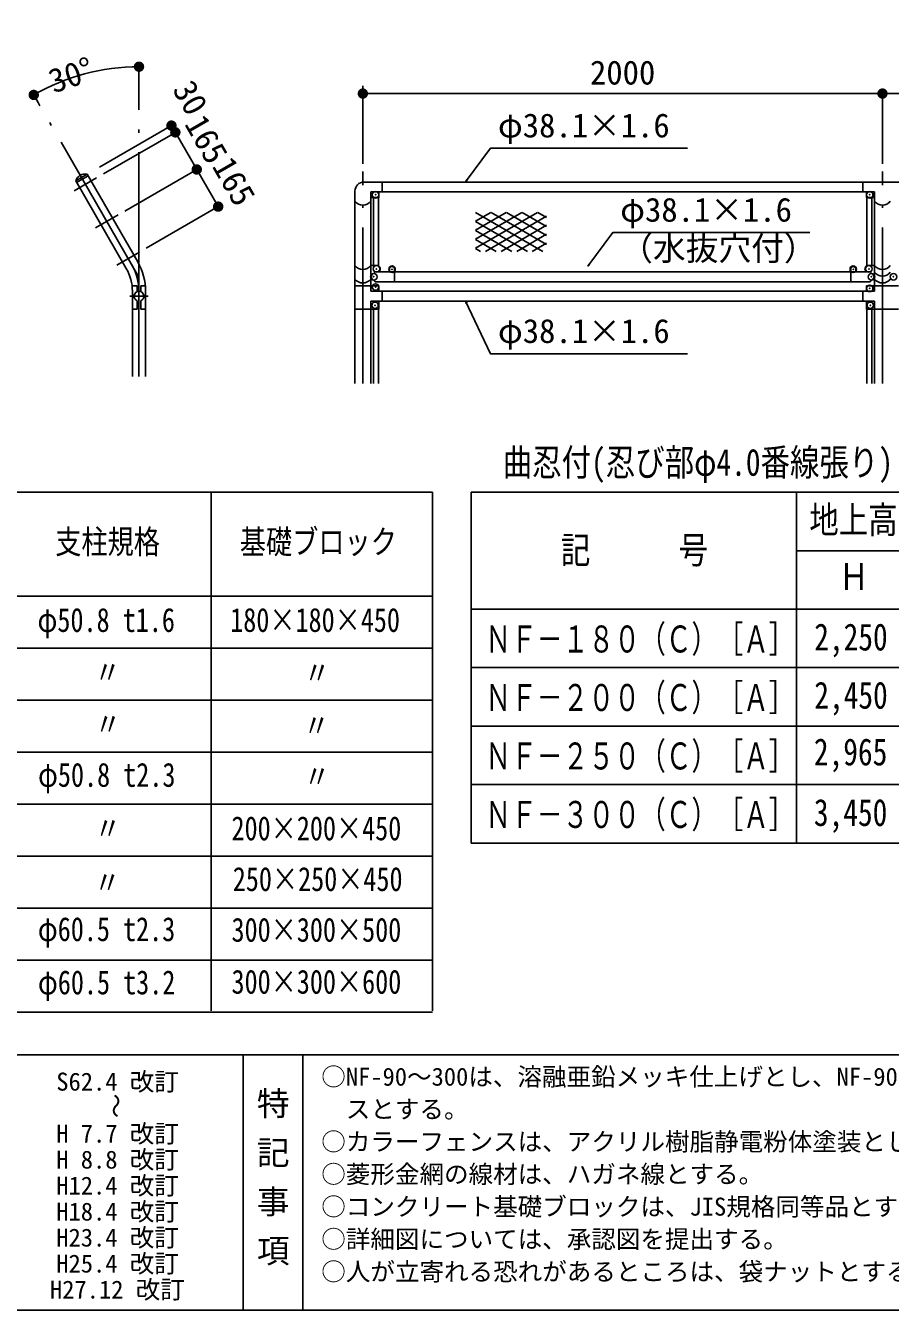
# Model space of a CAD drawing. Units: millimetres at full size, sheet at 1:50. Extents: x 193 to 13884, y 4336 to 13669.
# Drawn here: x 3167 to 6495, y 4336 to 9278 of the extents above; entities that cross this region are included whole.
import ezdxf
from ezdxf.enums import TextEntityAlignment as Align

# ---------------------------------------------------------------- set-up
doc = ezdxf.new("R2010")
doc.units = ezdxf.units.MM
doc.header["$LTSCALE"] = 50
doc.header["$PDMODE"] = 32
doc.header["$PDSIZE"] = 25
doc.linetypes.add('DASHED', pattern=[7.5, 6, -1.5])
doc.linetypes.add('LONG_DASHED_DOTTED', pattern=[15.25, 12, -1.5, 0.25, -1.5])
for name, color, linetype, lineweight in [('001', 7, 'Continuous', 25), ('0_2', 7, 'Continuous', 25), ('_0-0_', 7, 'Continuous', 25), ('SNP', 4, 'Continuous', 25), ('ハッチ', 4, 'Continuous', 25), ('寸法', 3, 'Continuous', 25), ('本体', 7, 'Continuous', 25)]:
    doc.layers.add(name, color=color, linetype=linetype, lineweight=lineweight)
doc.styles.add('@ＭＳ ゴシック', font='')
doc.styles.add('ＭＳ ゴシック', font='')
doc.styles.get('@ＭＳ ゴシック').set_extended_font_data('@MS Gothic')
doc.styles.get('ＭＳ ゴシック').set_extended_font_data('MS Gothic')

# ---------------------------------------------------------------- blocks, each defined once
blk = doc.blocks.new('filled_dot')
at = {"color": 0, "linetype": 'Continuous', "lineweight": -2, "const_width": 1.25}
blk.add_lwpolyline([(-0.625, 0, 1), (0.625, 0, 1)], format="xyb", close=True, dxfattribs=at)

msp = doc.modelspace()

# ---------------------------------------------------------------- hatches: boundary and pattern name
at = {"layer": '寸法'}
for points in [[(4860.34, 8677.33), (4865.01, 8686.31), (4867.56, 8684.43)], [(5330.86, 8352.99), (5335.53, 8361.98), (5338.08, 8360.1)], [(4860.34, 8218.69), (4866.05, 8210.32), (4863.18, 8208.97)]]:
    msp.add_hatch(color=256, dxfattribs=at).paths.add_polyline_path(points)

# ---------------------------------------------------------------- linework, layer by layer
at = {"layer": '001'}
for p, q in [((4469.7, 8676.93), (4539.95, 8676.93)), ((4539.95, 8676.93), (4539.95, 8638.83)), ((4539.95, 8676.93), (6389.95, 8676.93)), ((6389.95, 8676.93), (6539.95, 8676.93)), ((6389.95, 8676.93), (6389.95, 8638.83)), ((4434.7, 8641.93), (4434.7, 8603.33)), ((4434.7, 8355.77), (4434.7, 8603.33)), ((4495.2, 8638.83), (4495.2, 8603.33)), ((4539.95, 8638.83), (4495.2, 8638.83)), ((4526.95, 8617.23), (4495.2, 8617.23)), ((4495.2, 8355.77), (4495.2, 8603.33)), ((4506.2, 8355.77), (4506.2, 8617.23)), ((4525.2, 8355.77), (4525.2, 8617.23)), ((4526.95, 8638.83), (4526.95, 8617.23)), ((4539.95, 8638.83), (6389.95, 8638.83)), ((6389.95, 8638.83), (6434.7, 8638.83)), ((6402.95, 8638.83), (6402.95, 8617.23)), ((6402.95, 8617.23), (6434.7, 8617.23)), ((6404.7, 8355.77), (6404.7, 8617.23)), ((6423.7, 8355.77), (6423.7, 8617.23)), ((6434.7, 8638.83), (6434.7, 8603.33)), ((6434.7, 8355.77), (6434.7, 8603.33)), ((4899.1, 8526.67), (4957.09, 8560.15)), ((4899.1, 8492.03), (5017.09, 8560.15)), ((4899.1, 8457.39), (5077.09, 8560.15)), ((4899.1, 8422.75), (5137.09, 8560.15)), ((4899.1, 8559.78), (5158.28, 8410.15)), ((4958.47, 8560.15), (5172.05, 8436.84)), ((5018.47, 8560.15), (5172.05, 8471.48)), ((5078.47, 8560.15), (5172.05, 8506.12)), ((5138.47, 8560.15), (5172.05, 8540.76)), ((4899.1, 8525.14), (5098.28, 8410.15)), ((4937.29, 8410.15), (5172.05, 8545.69)), ((4997.29, 8410.15), (5172.05, 8511.05)), ((4899.1, 8490.5), (5038.28, 8410.15)), ((4899.1, 8455.86), (4978.28, 8410.15)), ((5057.29, 8410.15), (5172.05, 8476.41)), ((4899.1, 8421.22), (4918.28, 8410.15)), ((5117.29, 8410.15), (5172.05, 8441.76)), ((4434.7, 8303.77), (4434.7, 8355.77)), ((4495.2, 8355.77), (4519.2, 8355.77)), ((4495.2, 8303.77), (4495.2, 8355.77)), ((6434.7, 8355.77), (6410.7, 8355.77)), ((6434.7, 8303.77), (6434.7, 8355.77)), ((4434.7, 8303.77), (4434.7, 8277.74)), ((4495.2, 8303.77), (4495.2, 8277.74)), ((4495.2, 8303.77), (4501.7, 8303.77)), ((4530.45, 8336.27), (4527.68, 8331.47)), ((4567.2, 8341.42), (4567.2, 8331.47)), ((4587.2, 8331.47), (6342.7, 8331.47)), ((6362.7, 8341.42), (6362.7, 8331.47)), ((6399.44, 8336.27), (6402.21, 8331.47)), ((6434.7, 8303.77), (6428.19, 8303.77)), ((6434.7, 8303.77), (6434.7, 8277.74)), ((4434.7, 8277.74), (4526.95, 8277.74)), ((4434.7, 8277.74), (4434.7, 8187.74)), ((4495.2, 8256.79), (4495.2, 8277.74)), ((4539.95, 8256.79), (4495.2, 8256.79)), ((4526.95, 8277.74), (4526.95, 8256.79)), ((4539.95, 8256.79), (4539.95, 8218.69)), ((4539.95, 8256.79), (6389.95, 8256.79)), ((4587.2, 8293.37), (6342.7, 8293.37)), ((6389.95, 8256.79), (6434.7, 8256.79)), ((6389.95, 8256.79), (6389.95, 8218.69)), ((6526.95, 8277.74), (6402.95, 8277.74)), ((6402.95, 8277.74), (6402.95, 8256.79)), ((6434.7, 8256.79), (6434.7, 8277.74)), ((4539.95, 8218.69), (4495.2, 8218.69)), ((4495.2, 8218.69), (4495.2, 8187.74)), ((4526.95, 8187.74), (4526.95, 8218.69)), ((4539.95, 8218.69), (6389.95, 8218.69)), ((6389.95, 8218.69), (6434.7, 8218.69)), ((6402.95, 8187.74), (6402.95, 8218.69)), ((6434.7, 8218.69), (6434.7, 8187.74)), ((4434.7, 8187.74), (4526.95, 8187.74)), ((4434.7, 7902.2), (4434.7, 8187.74)), ((4495.2, 7902.2), (4495.2, 8187.74)), ((4506.2, 7902.2), (4506.2, 8187.74)), ((4525.2, 7902.2), (4525.2, 8187.74)), ((6402.95, 8187.74), (6526.95, 8187.74)), ((6404.7, 7902.2), (6404.7, 8187.74)), ((6423.7, 7902.2), (6423.7, 8187.74)), ((6434.7, 7902.2), (6434.7, 8187.74))]:
    msp.add_line(p, q, dxfattribs=at)
for points in [[(4500.12, 8305.35), (4512.1, 8293.37), (4587.2, 8293.37), (4587.2, 8341.42)], [(4587.2, 8331.47), (4512.1, 8331.47), (4500.12, 8319.49)], [(6429.77, 8305.35), (6417.79, 8293.37), (6342.7, 8293.37), (6342.7, 8341.42)], [(6342.7, 8331.47), (6417.79, 8331.47), (6429.77, 8319.49)]]:
    msp.add_lwpolyline(points, dxfattribs=at)
for centre, radius, start, end in [((4469.7, 8641.93), 35, 90, 180), ((4464.95, 8626.08), 37.85, 216.94569, 323.05431), ((6464.95, 8626.08), 37.85, 216.94569, 323.05431), ((4464.95, 8378.77), 38, 217.24934, 322.75066), ((4519.2, 8342.77), 13, 330, 90), ((6410.7, 8342.77), 13, 90, 210), ((6464.95, 8378.77), 38, 217.24934, 322.75066), ((4464.95, 8326.77), 38, 217.24934, 322.75066), ((4507.2, 8312.42), 10, 135, 225), ((4577.2, 8341.42), 10, 0, 180), ((6352.7, 8341.42), 10, 0, 180), ((6422.7, 8312.42), 10, 315, 45), ((6464.95, 8352.77), 38, 217.24934, 322.75066), ((6464.95, 8326.77), 38, 217.24934, 322.75066)]:
    msp.add_arc(centre, radius, start, end, dxfattribs=at)
for p in [(4513.95, 8627.93), (6415.95, 8627.93), (4517.2, 8342.77), (4577.2, 8341.42), (6352.7, 8341.42), (6412.7, 8342.77), (4507.2, 8312.42), (6422.7, 8312.42), (6507.2, 8312.42), (4513.95, 8272.99), (6415.95, 8267.74), (4511.85, 8202.74), (6418.05, 8202.74)]:
    msp.add_point(p, dxfattribs=at)
at = {"layer": '0_2'}
for p, q in [((3359.83, 8681.39), (3403.82, 8706.79)), ((3363.33, 8675.33), (3407.32, 8700.73)), ((3577.96, 8277.74), (3596.86, 8277.74)), ((3596.86, 8277.74), (3596.86, 8255.64)), ((3609.86, 8277.74), (3628.76, 8277.74)), ((3609.86, 8277.74), (3609.86, 8255.64)), ((3568.36, 8237.74), (3638.36, 8237.74)), ((3596.86, 8219.83), (3596.86, 8187.74)), ((3609.86, 8219.83), (3609.86, 8187.74)), ((3596.86, 8187.74), (3577.96, 8187.74)), ((3628.76, 8187.74), (3609.86, 8187.74))]:
    msp.add_line(p, q, dxfattribs=at)
for centre, radius, start, end in [((3395.46, 8670.48), 37.26, 77.0208, 162.9792), ((3603.36, 8237.74), 19.05, 289.95045, 250.04955)]:
    msp.add_arc(centre, radius, start, end, dxfattribs=at)
at = {"layer": '_0-0_', "color": 6}
msp.add_line((193.49, 5318.98), (13884.12, 5318.98), dxfattribs=at)
at = {"layer": '_0-0_'}
for p, q in [((4004.39, 5318.98), (4004.39, 4336.09)), ((4234.2, 5318.98), (4234.2, 4336.09))]:
    msp.add_line(p, q, dxfattribs=at)
at = {"layer": '_0-0_', "color": 6}
msp.add_lwpolyline([(13884.12, 13395.16), (193.49, 13395.16), (193.49, 4336.09), (13884.12, 4336.09)], close=True, dxfattribs=at)
at = {"layer": 'SNP'}
msp.add_line((4464.95, 8747.34), (4464.95, 9047.34), dxfattribs=at)
at = {"layer": 'ハッチ', "linetype": 'LONG_DASHED_DOTTED'}
for p, q in [((3603.36, 8191.79), (3603.36, 9086.79)), ((3603.36, 8310.38), (3215.16, 8982.77)), ((4464.95, 7902.2), (4464.95, 8717.34)), ((6464.95, 7902.2), (6464.95, 8717.34))]:
    msp.add_line(p, q, dxfattribs=at)
at = {"layer": '寸法'}
for p, q in [((3603.36, 9086.79), (3603.36, 9120.67)), ((3215.16, 8982.77), (3198.22, 9012.11)), ((4464.95, 9017.34), (6464.95, 9017.34)), ((4464.95, 8747.34), (4464.95, 9017.34)), ((6464.95, 8747.34), (6464.95, 9017.34)), ((3451.11, 8734.09), (3728.24, 8894.09)), ((3466.11, 8708.11), (3743.24, 8868.11)), ((3466.11, 8708.11), (3743.24, 8868.11)), ((3728.24, 8894.09), (3743.24, 8868.11)), ((3743.24, 8868.11), (3825.74, 8725.21)), ((3548.61, 8565.21), (3825.74, 8725.21)), ((3548.61, 8565.21), (3825.74, 8725.21)), ((3825.74, 8725.21), (3908.24, 8582.32)), ((3631.11, 8422.32), (3908.24, 8582.32)), ((715.7, 7483.65), (4732.83, 7483.65)), ((3881.65, 7483.65), (3881.65, 5488.51)), ((4732.83, 7483.65), (4732.83, 5488.51)), ((4882.02, 7483.65), (9474.66, 7483.65)), ((4882.02, 7483.65), (4882.02, 6133.65)), ((6133.48, 7483.65), (6133.48, 6133.65)), ((6134.33, 7258.65), (7483.48, 7258.65)), ((715.7, 7083.65), (4732.83, 7083.65)), ((4882.02, 7033.65), (9474.66, 7033.65)), ((715.7, 6883.65), (4732.83, 6883.65)), ((4882.02, 6808.65), (9474.66, 6808.65)), ((715.7, 6683.66), (4732.83, 6683.66)), ((4882.02, 6583.65), (9474.66, 6583.65)), ((715.7, 6483.66), (4732.83, 6483.66)), ((4882.02, 6358.65), (9474.66, 6358.65)), ((715.7, 6283.66), (4732.83, 6283.66)), ((4882.02, 6133.65), (9474.66, 6133.65)), ((715.7, 6083.66), (4732.83, 6083.66)), ((715.7, 5883.66), (4732.83, 5883.66)), ((715.7, 5683.67), (4732.83, 5683.67)), ((715.7, 5483.67), (4732.83, 5483.67))]:
    msp.add_line(p, q, dxfattribs=at)
at = {"layer": '寸法', "color": 1}
msp.add_line((6464.95, 9017.34), (6969.17, 9017.34), dxfattribs=at)
at = {"layer": '寸法'}
for points in [[(4860.34, 8677.33), (4956.12, 8806.92), (5715.06, 8806.92)], [(5330.86, 8352.99), (5426.64, 8482.59), (6185.58, 8482.59)], [(4860.34, 8218.69), (4956.12, 8016), (5715.06, 8016)]]:
    msp.add_lwpolyline(points, dxfattribs=at)
at = {"layer": '寸法', "lineweight": 13}
for points in [[(4860.34, 8677.33), (4865.01, 8686.31), (4867.56, 8684.43)], [(5330.86, 8352.99), (5335.53, 8361.98), (5338.08, 8360.1)], [(4860.34, 8218.69), (4866.05, 8210.32), (4863.18, 8208.97)]]:
    msp.add_lwpolyline(points, close=True, dxfattribs=at)
at = {"layer": '寸法'}
msp.add_arc((3603.36, 8310.38), 810.29, 90, 120, dxfattribs=at)
at = {"layer": '本体'}
for p, q in [((3598.56, 8369.49), (3403.82, 8706.79)), ((3353.53, 8643.11), (3440.13, 8693.11)), ((3554.57, 8344.09), (3359.83, 8681.39)), ((3436.03, 8500.21), (3522.63, 8550.21)), ((3518.53, 8357.32), (3605.13, 8407.32)), ((3577.96, 8256.79), (3577.96, 7929.25)), ((3628.76, 7929.25), (3628.76, 8256.79))]:
    msp.add_line(p, q, dxfattribs=at)
at = {"layer": '本体', "linetype": 'DASHED'}
msp.add_line((3603.36, 8191.79), (3603.36, 7929.25), dxfattribs=at)
at = {"layer": '本体'}
for radius, start in [(200, 0), (225.4, 0), (174.6, 360)]:
    msp.add_arc((3403.36, 8256.79), radius, start, 30, dxfattribs=at)

# ---------------------------------------------------------------- block references
at = {"layer": '寸法', "xscale": 16, "yscale": 16}
for p, rotation in [((3603.36, 9120.67), 184.2), ((3198.22, 9012.11), 25.8), ((6464.95, 9017.34), 180), ((3728.24, 8894.09), 300), ((3743.24, 8868.11), 120), ((3743.24, 8868.11), 300), ((3825.74, 8725.21), 120), ((3825.74, 8725.21), 300), ((3908.24, 8582.32), 120)]:
    msp.add_blockref('filled_dot', p, dxfattribs=dict(at, rotation=rotation))
msp.add_blockref('filled_dot', (4464.95, 9017.34), dxfattribs=at)

# ---------------------------------------------------------------- texts
at = {"layer": '_0-0_', "style": '@ＭＳ ゴシック'}
msp.add_text('特 記 事 項', height=92.38, rotation=270, dxfattribs=at).set_placement((4118.3, 4849.98), align=Align.MIDDLE_CENTER)
at = {"layer": '寸法', "style": 'ＭＳ ゴシック'}
for s, rotation, p in [('30°', 18.588, (3365.16, 9018.69)), ('30', 300, (3737.36, 8964.64)), ('165', 300, (3799.21, 8805.16)), ('165', 300, (3905.34, 8642.85))]:
    msp.add_text(s, height=92.38, rotation=rotation, dxfattribs=at).set_placement(p, align=Align.BOTTOM_CENTER)
msp.add_text('2000', height=92.38, dxfattribs=at).set_placement((5464.95, 9024.34), align=Align.BOTTOM_CENTER)
for s, p in [('φ38.1×1.6', (4984.97, 8820.92)), ('φ38.1×1.6', (5455.49, 8496.59)), ('（水抜穴付）', (5455.49, 8347.81)), ('φ38.1×1.6', (4984.97, 8030))]:
    msp.add_text(s, height=92.38, dxfattribs=at).set_placement(p, align=Align.BOTTOM_LEFT)
for s, width, p in [('曲忍付(忍び部φ4.0番線張り)', 0.8, (5754.53, 7598.78)), ('ＮＦ－１８０（Ｃ）［Ａ］', 0.7, (5531.64, 6918.8)), ('ＮＦ－２００（Ｃ）［Ａ］', 0.7, (5531.64, 6693.8)), ('ＮＦ－２５０（Ｃ）［Ａ］', 0.7, (5531.64, 6468.8)), ('ＮＦ－３００（Ｃ）［Ａ］', 0.7, (5531.64, 6243.8))]:
    msp.add_text(s, height=103.9, dxfattribs=dict(at, width=width)).set_placement(p, align=Align.MIDDLE_CENTER)
at = {"layer": '寸法', "style": 'ＭＳ ゴシック', "width": 0.8}
for s, height, p in [('地上高', 103.9, (6183.3, 7294.59)), ('支柱規格', 92.37, (3280.89, 7219.22)), ('基礎ブロック', 92.37, (3991.29, 7219)), ('記\u3000\u3000\u3000号', 103.9, (5227.21, 7178.05)), ('Ｈ', 103.9, (6298.28, 7076.5)), ('φ50.8 t1.6', 92.37, (3212.81, 6918.33)), ('180×180×450', 92.37, (3954.35, 6918.42)), ('2,250', 103.9, (6202.35, 6843.64)), ('〃', 92.37, (3431.95, 6717.61)), ('〃', 92.37, (4238.41, 6715.29)), ('2,450', 103.9, (6202.6, 6619.68)), ('〃', 92.37, (3433.34, 6517.61)), ('〃', 92.37, (4235.97, 6512.57)), ('2,965', 103.9, (6201, 6401.51)), ('φ50.8 t2.3', 92.37, (3214.84, 6322.49)), ('〃', 92.37, (4238.13, 6316.64)), ('3,450', 103.9, (6201, 6168.38)), ('200×200×450', 92.37, (3959.44, 6116.64)), ('〃', 92.37, (3432.97, 6116.89)), ('250×250×450', 92.37, (3964.32, 5921.52)), ('〃', 92.37, (3430.86, 5908.88)), ('φ60.5 t2.3', 92.37, (3214.11, 5728.81)), ('300×300×500', 92.37, (3959.44, 5726.39)), ('φ60.5 t3.2', 92.37, (3214.48, 5523.94)), ('300×300×600', 92.37, (3959.44, 5526.4))]:
    msp.add_text(s, height=height, dxfattribs=at).set_placement(p, align=Align.BOTTOM_LEFT)
at = {"layer": '本体', "style": 'ＭＳ ゴシック'}
for s, p in [('S62.4 改訂', (3520.98, 5215.94)), ('H 7.7 改訂', (3520.98, 5015.94)), ('H 8.8 改訂', (3520.98, 4915.94)), ('H12.4 改訂', (3520.98, 4815.94)), ('H18.4 改訂', (3520.98, 4715.94)), ('H23.4 改訂', (3520.98, 4615.94)), ('H25.4 改訂', (3520.98, 4515.94)), ('H27.12 改訂', (3520.24, 4415.94))]:
    msp.add_text(s, height=69.28, dxfattribs=at).set_placement(p, align=Align.MIDDLE_CENTER)
for s, p in [('○NF-90～300は、溶融亜鉛メッキ仕上げとし、NF-90C～300Cは、カラーフェン', (4304.91, 5179.51)), ('\u3000スとする。', (4304.91, 5054.51)), ('○カラーフェンスは、アクリル樹脂静電粉体塗装とし色は監督員の指示による。', (4304.91, 4929.51)), ('○菱形金網の線材は、ハガネ線とする。', (4304.91, 4804.51)), ('○コンクリート基礎ブロックは、JIS規格同等品とする。', (4304.91, 4679.51)), ('○詳細図については、承認図を提出する。', (4304.91, 4554.51)), ('○人が立寄れる恐れがあるところは、袋ナットとすること。（H=2.0程度まで）', (4304.91, 4429.51))]:
    msp.add_text(s, height=69.28, dxfattribs=at).set_placement(p, align=Align.BOTTOM_LEFT)
msp.add_text('～', height=69.28, rotation=270, dxfattribs=at).set_placement((3513.74, 5122.88), align=Align.MIDDLE_CENTER)

doc.saveas('drawing.dxf')
